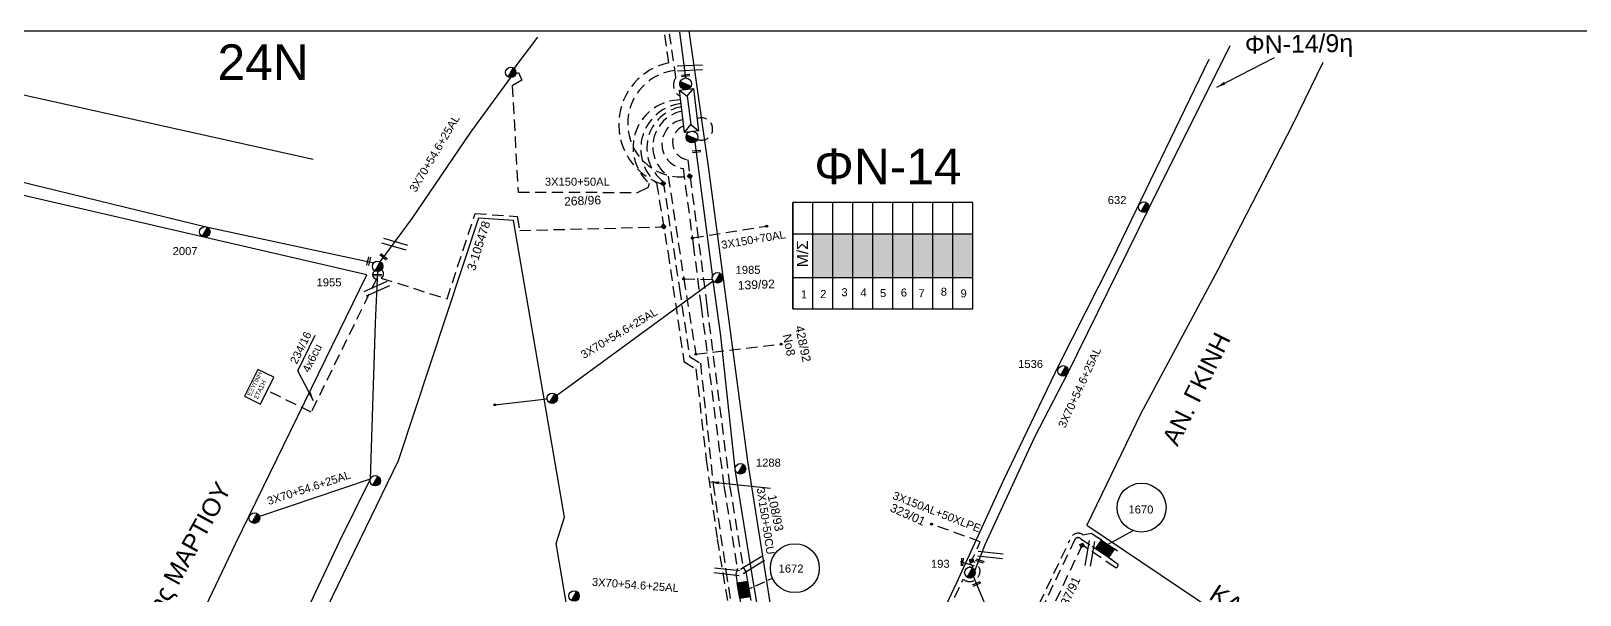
# Model space of a CAD drawing. Header units: millimetres. Extents: x 907 to 2022, y 699 to 1220.
# Drawn here: x 1501.6 to 1675.8, y 1145.3 to 1208.8 of the extents above; entities that cross this region are included whole.
import ezdxf
from ezdxf.enums import TextEntityAlignment as Align

# ---------------------------------------------------------------- set-up
doc = ezdxf.new("R2010")
doc.units = ezdxf.units.MM
doc.linetypes.add('DASHED', pattern=[19.05, 12.7, -6.35])
for name, color, linetype in [('Link Box 4 Διευθύνσεων', 7, 'Continuous'), ('Άγνωστα', 7, 'Continuous'), ('Ασφαλειοκιβώτια Χ.Τ 9 αναχωρήσεων', 7, 'Continuous'), ('Γυμνά εναέρια ΧΤ και ΦΟΠ (3Φ)   3x35+35+16CU', 7, 'Continuous'), ('Επιγραφές - Σχήματα', 7, 'Continuous'), ('Καλώδια ΧΤ   3x150+50AL', 7, 'DASHED'), ('Καλώδια ΧΤ   3x150+50CU', 7, 'DASHED'), ('Καλώδια ΧΤ   3x150AL+50XLPE', 7, 'DASHED'), ('Μηχανική τομή', 7, 'Continuous'), ('Στύλος ΦΜ', 7, 'Continuous'), ('Στύλος ΦΜ @ 1', 7, 'Continuous'), ('Συνδέσεις', 7, 'Continuous'), ('Συνεστραμμένα ΧΤ   3x70+54.6+25 AL', 7, 'SYN_LINE'), ('Τομή', 7, 'Continuous'), ('Υποσταθμός εναέριος 2 στύλων', 7, 'Continuous'), ('Υποσταθμός πόλεως', 7, 'Continuous'), ('Υπόβαθρο ΔΕΗ', 7, 'Continuous'), ('Υπόγεια καλώδια Δικτύου ΧΤ και Παρ. ΧΤ - 3X150+70 AL', 7, 'DASHED'), ('Υπόγεια καλώδια Παροχών ΧΤ   4x50AL', 7, 'DASHED'), ('Υπόγεια καλώδια Παροχών ΧΤ   4x6', 7, 'DASHED')]:
    doc.layers.add(name, color=color, linetype=linetype)
doc.styles.get("Standard").update_dxf_attribs({"font": 'arial.ttf'})
doc.linetypes.add('SYN_LINE', pattern='A,0.5,-0.0001,["/\\/\\/\\/",Standard,S=0.1,R=0,X=0,Y=-0.05],-0.25', length=0.7501)
doc.dimstyles.new('ISO-25', dxfattribs={"dimtxt": 2.5, "dimasz": 2.5, "dimexe": 1.25, "dimexo": 0.625, "dimtad": 1, "dimtxsty": 'Standard', "dimcen": 2.5, "dimadec": 0, "dimazin": 0, "dimtfac": 1, "dimtmove": 0, "dimatfit": 3, "dimfxl": 1, "dimarcsym": 0})

# ---------------------------------------------------------------- blocks, each defined once
blk = doc.blocks.new('ΥΠΑΡΧΩΝ ΤΣΙΜΕΝΤΕΝΙΟΣ ΣΤΥΛΟΣ')
at = {"layer": 'Στύλος ΦΜ'}
blk.add_hatch(color=256, dxfattribs=at).paths.add_polyline_path([(-1.29, -2.28, 0.574793), (2.62, 0, 0.268822), (1.3, 2.27)])
blk.add_line((-1.29, -2.28), (1.3, 2.27), dxfattribs=at)
blk.add_circle((0, 0), 2.62, dxfattribs=at)
at = {"layer": 'Στύλος ΦΜ', "flags": 4}
for tag, p in [('ΑΡΙΘΜΟΣ', (-4.68, 8.05)), ('ΤΥΠΟΣ', (-4.91, 3.03))]:
    blk.add_attdef(tag, p, '', height=4, dxfattribs=at)
blk = doc.blocks.new('ΜΗΧΑΝΙΚΗ ΤΟΜΗ')
at = {"layer": 'Μηχανική τομή', "ltscale": 40}
for p, q in [((-1.89, 0.78), (1.89, 0.78)), ((1.89, 0), (-1.89, 0))]:
    blk.add_line(p, q, dxfattribs=at)
blk = doc.blocks.new('ΤΟΜΗ')
at = {"layer": 'Τομή', "ltscale": 40}
for p, q in [((-5.68, 0), (5.68, 0)), ((5.68, -2.33), (-5.68, -2.33))]:
    blk.add_line(p, q, dxfattribs=at)
blk = doc.blocks.new('ΥΠΟΣΤΑΘΜΟΣ ΕΝΑΕΡΙΟΣ ΕΠΙ 2 ΣΤΥΛΩΝ')
at = {"layer": 'Υποσταθμός εναέριος 2 στύλων', "linetype": 'Continuous'}
for points in [[(-11.97, -2.11, 0.574793), (-8.45, -0.07, 0.268822), (-9.64, 1.98)], [(9.68, -2.15, 0.574793), (13.19, -0.1, 0.268822), (12.01, 1.95)]]:
    blk.add_hatch(color=256, dxfattribs=at).paths.add_polyline_path(points)
for p, q in [((-11.97, -2.11), (-9.64, 1.98)), ((9.68, -2.15), (12.01, 1.95))]:
    blk.add_line(p, q, dxfattribs=at)
for centre in [(-10.81, -0.07), (10.84, -0.1)]:
    blk.add_circle(centre, 2.36, dxfattribs=at)
at = {"layer": 'Υποσταθμός πόλεως', "linetype": 'Continuous', "ltscale": 40}
blk.add_lwpolyline([(-8.57, 2.82), (8.57, 2.82), (8.57, -2.82), (-8.57, -2.82)], close=True, dxfattribs=at)
for points in [[(-5.75, 0), (-8.57, 2.82)], [(-8.57, -2.82), (-5.75, 0)], [(-5.75, 0), (5.75, 0)], [(5.75, 0), (8.57, 2.82)], [(8.57, -2.82), (5.75, 0)]]:
    blk.add_lwpolyline(points, dxfattribs=at)
at = {"layer": 'Υποσταθμός εναέριος 2 στύλων', "ltscale": 40, "flags": 1}
for tag, p in [('ΜΕΤΑΣΧΗΜΑΤΙΣΜΟΣ', (14.09, 2.51)), ('ΙΣΧΥΣ', (14.07, -0.28)), ('ΑΡΙΘΜΟΣ', (14.19, -3))]:
    blk.add_attdef(tag, p, '', height=1.8, dxfattribs=at)
blk = doc.blocks.new('ΑΣΦΑΛΕΙΟΚΙΒΩΤΙΟ ΥΠΟΣΤΑΘΜΟΥ 9 ΑΝΑΧΩΡΗΣΕΩΝ')
at = {"layer": 'Ασφαλειοκιβώτια Χ.Τ 9 αναχωρήσεων', "ltscale": 40}
for p, q in [((-23.8, 40.36), (24.02, 40.36)), ((-9.72, 40.36), (-9.72, -40.64)), ((9.94, 40.36), (9.94, -40.64)), ((-23.8, 31.36), (24.02, 31.36)), ((-23.8, 22.36), (24.02, 22.36)), ((-23.8, 13.36), (24.02, 13.36)), ((-23.8, 4.36), (24.02, 4.36)), ((-23.8, -4.64), (24.02, -4.64)), ((-23.8, -13.64), (24.02, -13.64)), ((-23.8, -22.64), (24.02, -22.64)), ((-23.8, -31.64), (24.02, -31.64))]:
    blk.add_line(p, q, dxfattribs=at)
at = {"layer": 'Ασφαλειοκιβώτια Χ.Τ 9 αναχωρήσεων'}
blk.add_lwpolyline([(-23.8, -40.64), (24.02, -40.64), (24.02, 40.36), (-23.8, 40.36)], close=True, dxfattribs=at)
for s, p in [('1', (-19.06, 36.75)), ('2', (-18.9, 28.02)), ('3', (-18.08, 18.46)), ('4', (-18.2, 9.88)), ('5', (-18.46, 1.13)), ('6', (-18.21, -8.26)), ('7', (-18.52, -16.19)), ('8', (-17.85, -26.23)), ('9', (-18.61, -35.12))]:
    blk.add_text(s, height=3.6, rotation=270, dxfattribs=at).set_placement(p)
at = {"layer": 'Ασφαλειοκιβώτια Χ.Τ 9 αναχωρήσεων', "ltscale": 40}
for tag, height, p in [('ΟΝΟΜΑ', 5, (-0.16, 44.31)), ('ΚΕΙΜΕΝΟ 1', 2, (17.06, 35.59)), ('ΚΕΙΜΕΝΟ 2', 2, (17.06, 26.88)), ('ΚΕΙΜΕΝΟ 3', 2, (17.06, 17.69)), ('ΚΕΙΜΕΝΟ 4', 2, (17.06, 8.71)), ('ΚΕΙΜΕΝΟ 5', 2, (17.06, -0.13)), ('ΚΕΙΜΕΝΟ 6', 2, (17.06, -9.05)), ('ΚΕΙΜΕΝΟ 7', 2, (17.06, -18.13)), ('ΚΕΙΜΕΝΟ 8', 2, (17.06, -26.85)), ('ΣΧ', 2, (-0.1, -42.64)), ('ΚΕΙΜΕΝΟ 9', 2, (17.06, -35.99))]:
    blk.add_attdef(tag, text='', height=height, dxfattribs=at).set_placement(p, align=Align.MIDDLE_CENTER)
blk = doc.blocks.new('_ΣΥΝΔΕΣΗ')
at = {"layer": 'Συνδέσεις', "linetype": 'SYN_LINE', "ltscale": 40}
blk.add_hatch(color=256, dxfattribs=at).paths.add_polyline_path([(0.5, -0.01, 1), (-0.5, -0.01, 1)])
at = {"layer": 'Συνδέσεις'}
blk.add_circle((0, -0.01), 0.5, dxfattribs=at)
blk = doc.blocks.new('LINK BOX 4 ΑΝΑΧΩΡΗΣΕΩΝ')
at = {"layer": 'Link Box 4 Διευθύνσεων', "ltscale": 40}
blk.add_hatch(color=256, dxfattribs=at).paths.add_polyline_path([(-3.54, 0), (-3.54, -4.67), (3.54, -4.67), (3.54, 0)])
for p, q in [((-3.54, 0), (-5.33, 0)), ((5.33, 0), (3.54, 0)), ((-3.54, -4.67), (-5.33, -4.67)), ((5.33, -4.67), (3.54, -4.67))]:
    blk.add_line(p, q, dxfattribs=at)
blk.add_lwpolyline([(-3.54, -4.67), (-3.54, 0), (3.54, 0), (3.54, -4.67)], close=True, dxfattribs=at)
blk = doc.blocks.new('TSONTA XT1')
at = {"ltscale": 40}
h = blk.add_hatch(color=256, dxfattribs=at)
h.dxf.hatch_style = 1
h.paths.add_polyline_path([(595.96, 2487.66), (597.07, 2488.77), (595.96, 2489.87), (594.85, 2488.77)])
blk.add_lwpolyline([(594.85, 2488.77), (595.96, 2489.87), (597.07, 2488.77), (595.96, 2487.66)], close=True, dxfattribs=at)
blk = doc.blocks.new('τομή_')
at = {"layer": 'Επιγραφές - Σχήματα'}
for p, q in [((-1.29, -0.22), (0.13, 0.75)), ((-1.08, -0.46), (0.34, 0.51)), ((-0.66, 0.62), (-0.29, -0.37))]:
    blk.add_line(p, q, dxfattribs=at)

msp = doc.modelspace()

# ---------------------------------------------------------------- hatches: boundary and pattern name
at = {"layer": 'Ασφαλειοκιβώτια Χ.Τ 9 αναχωρήσεων'}
h = msp.add_hatch(color=151, dxfattribs=at)
h.dxf.hatch_style = 1
h.paths.add_polyline_path([(1589.5, 1181.052), (1591.75, 1181.052), (1591.75, 1185.965), (1589.5, 1185.965)])
h = msp.add_hatch(color=2, dxfattribs=at)
h.dxf.hatch_style = 1
h.paths.add_polyline_path([(1594, 1185.965), (1591.75, 1185.965), (1591.75, 1181.052), (1594, 1181.052)])
h = msp.add_hatch(color=62, dxfattribs=at)
h.dxf.hatch_style = 1
h.paths.add_polyline_path([(1596.25, 1185.965), (1594, 1185.965), (1594, 1181.052), (1596.25, 1181.052)])
h = msp.add_hatch(color=30, dxfattribs=at)
h.dxf.hatch_style = 1
h.paths.add_polyline_path([(1598.5, 1185.965), (1596.25, 1185.965), (1596.25, 1181.052), (1598.5, 1181.052)])
h = msp.add_hatch(color=6, dxfattribs=at)
h.dxf.hatch_style = 1
h.paths.add_polyline_path([(1598.5, 1181.052), (1600.75, 1181.052), (1600.75, 1185.965), (1598.5, 1185.965)])
h = msp.add_hatch(color=27, dxfattribs=at)
h.dxf.hatch_style = 1
h.paths.add_polyline_path([(1603, 1185.965), (1600.75, 1185.965), (1600.75, 1181.052), (1603, 1181.052)])
h = msp.add_hatch(color=133, dxfattribs=at)
h.dxf.hatch_style = 1
h.paths.add_polyline_path([(1603, 1181.052), (1605.25, 1181.052), (1605.25, 1185.965), (1603, 1185.965)])
h = msp.add_hatch(color=5, dxfattribs=at)
h.dxf.hatch_style = 1
h.paths.add_polyline_path([(1605.25, 1181.052), (1607.5, 1181.052), (1607.5, 1185.965), (1605.25, 1185.965)])

# ---------------------------------------------------------------- linework, layer by layer
at = {"layer": 'Άγνωστα', "color": 27, "linetype": 'DASHED', "ltscale": 0.1}
msp.add_line((1574.988, 1180.926), (1578.226, 1180.847), dxfattribs=at)
at = {"layer": 'Άγνωστα', "color": 133, "linetype": 'SYN_LINE', "ltscale": 10}
msp.add_lwpolyline([(1477.541, 1197.092), (1498.392, 1192.357), (1521.279, 1186.774), (1540.148, 1182.732)], dxfattribs=at)
at = {"layer": 'Άγνωστα', "color": 27, "linetype": 'DASHED', "ltscale": 0.1}
msp.add_lwpolyline([(1573.257, 1192.485), (1574.988, 1180.926), (1576.348, 1172.454), (1585.938, 1173.566)], dxfattribs=at)
msp.add_arc((1575.553, 1195.803), 4.035, 100.66656, 235.32164, dxfattribs=at)
at = {"layer": 'Άγνωστα', "color": 6, "linetype": 'DASHED', "ltscale": 0.1}
msp.add_arc((1575.307, 1196.073), 2.767, 98.01737, 261.94777, dxfattribs=at)
at = {"layer": 'Άγνωστα', "color": 62, "linetype": 'DASHED', "ltscale": 0.1}
msp.add_arc((1576.987, 1197.773), 1.258, 248.51796, 113.29079, dxfattribs=at)
at = {"layer": 'Γυμνά εναέρια ΧΤ και ΦΟΠ (3Φ)   3x35+35+16CU', "linetype": 'Continuous', "ltscale": 80}
msp.add_lwpolyline([(1527.415, 1166.834), (1528.901, 1169.837), (1527.107, 1170.726), (1525.62, 1167.722)], close=True, dxfattribs=at)
at = {"layer": 'Επιγραφές - Σχήματα'}
msp.add_lwpolyline([(918.43, 1208.801), (1901.6, 1208.801), (1901.6, 707.265), (918.43, 707.265)], close=True, dxfattribs=at)
at = {"layer": 'Επιγραφές - Σχήματα', "linetype": 'Continuous'}
for centre in [(1626.476, 1155.18), (1587.489, 1148.368)]:
    msp.add_circle(centre, 2.75, dxfattribs=at)
at = {"layer": 'Καλώδια ΧΤ   3x150+50AL', "color": 2, "ltscale": 0.1}
msp.add_lwpolyline([(1556.1, 1203.961), (1556.423, 1204.146), (1556.794, 1203.281), (1555.708, 1202.642), (1556.365, 1190.677), (1569.797, 1190.633), (1570.991, 1191.2), (1571.126, 1191.663)], dxfattribs=at)
at = {"layer": 'Καλώδια ΧΤ   3x150+50AL', "color": 6, "ltscale": 0.1}
msp.add_lwpolyline([(1574.92, 1193.333), (1576.061, 1184.768), (1576.948, 1177.81), (1579.512, 1157.58), (1581.021, 1148.315), (1581.021, 1148.315), (1581.021, 1148.315), (1580.84, 1147.707), (1580.933, 1147.152)], dxfattribs=at)
at = {"layer": 'Καλώδια ΧΤ   3x150+50AL', "color": 30, "ltscale": 0.1}
msp.add_lwpolyline([(1575.432, 1194.305), (1575.448, 1194.286), (1576.705, 1184.852), (1577.593, 1177.892), (1580.156, 1157.673), (1581.644, 1148.536), (1581.984, 1147.945), (1582.084, 1147.345)], dxfattribs=at)
at = {"layer": 'Καλώδια ΧΤ   3x150+50AL', "color": 2, "ltscale": 0.1}
msp.add_arc((1574.639, 1195.69), 5.345, 89.85311, 228.90378, dxfattribs=at)
at = {"layer": 'Καλώδια ΧΤ   3x150+50AL', "color": 30, "ltscale": 0.1}
msp.add_arc((1575.722, 1196.269), 1.985, 111.17541, 261.60622, dxfattribs=at)
at = {"layer": 'Καλώδια ΧΤ   3x150+50CU', "color": 133, "ltscale": 0.1}
msp.add_lwpolyline([(1571.933, 1191.671), (1573.226, 1183.847), (1575.012, 1171.628), (1576.35, 1170.796), (1577.531, 1160.546), (1578.756, 1151.624), (1580.363, 1141.987), (1582.153, 1141.292, 0.4012764), (1584.199, 1140.491), (1609.921, 1130.478), (1611.043, 1133.018)], format="xyb", dxfattribs=at)
at = {"layer": 'Καλώδια ΧΤ   3x150+50CU', "color": 5, "ltscale": 0.1}
msp.add_lwpolyline([(1572.682, 1191.878), (1574.511, 1179.819), (1575.659, 1172.162), (1576.865, 1171.415), (1578.302, 1157.781), (1579.733, 1148.102), (1580.624, 1142.422), (1582.544, 1141.677, 0.505247), (1584.186, 1141.039), (1609.042, 1131.387), (1609.977, 1133.492)], format="xyb", dxfattribs=at)
at = {"layer": 'Καλώδια ΧΤ   3x150+50CU', "color": 133, "ltscale": 0.1}
msp.add_arc((1575.29, 1195.545), 5.126, 96.60192, 229.09431, dxfattribs=at)
at = {"layer": 'Καλώδια ΧΤ   3x150+50CU', "color": 5, "ltscale": 0.1}
msp.add_arc((1575.57, 1195.618), 4.725, 100.0514, 232.32641, dxfattribs=at)
at = {"layer": 'Καλώδια ΧΤ   3x150AL+50XLPE', "color": 5, "linetype": 'DASHED', "ltscale": 0.1}
msp.add_lwpolyline([(1572.437, 1191.608, -0.7606059), (1573.317, 1205.219), (1572.871, 1208.425)], format="xyb", dxfattribs=at)
at = {"layer": 'Καλώδια ΧΤ   3x150AL+50XLPE', "color": 151, "linetype": 'DASHED', "ltscale": 0.1}
msp.add_lwpolyline([(1574.601, 1201.464, -0.4687806), (1574.123, 1203.548), (1573.39, 1208.497)], format="xyb", dxfattribs=at)
at = {"layer": 'Καλώδια ΧΤ   3x150AL+50XLPE', "color": 30, "linetype": 'DASHED', "ltscale": 0.1}
msp.add_lwpolyline([(1575.433, 1192.432, -0.9986151), (1573.966, 1204.36, -0.9986151)], format="xyb", dxfattribs=at)
at = {"layer": 'Καλώδια ΧΤ   3x150AL+50XLPE', "color": 133, "linetype": 'DASHED', "ltscale": 0.1}
for points in [[(1541.018, 1181.94, -0.5142281), (1540.975, 1181.006), (1548.375, 1178.655), (1551.556, 1188.277), (1556.278, 1187.924), (1556.548, 1186.354), (1572.743, 1186.768)], [(1532.19, 1073.452), (1534.016, 1077.39), (1504.213, 1091.208), (1508.278, 1097.806, -0.5441415), (1509.534, 1105.253), (1512.017, 1111.105, -0.1142396), (1514.574, 1112.129), (1522.358, 1129.923, -0.4636953), (1527.372, 1127.447), (1559.686, 1110.8), (1567.365, 1116.251), (1599.947, 1128.03), (1600.302, 1131.35), (1605.462, 1129.298), (1608.924, 1137.346, -0.6362774), (1613.332, 1140.891), (1618.423, 1151.559, -0.538057), (1619.887, 1152.129), (1620.838, 1152.288), (1621.587, 1151.777)]]:
    msp.add_lwpolyline(points, format="xyb", dxfattribs=at)
at = {"layer": 'Καλώδια ΧΤ   3x150AL+50XLPE', "color": 62, "ltscale": 0.1}
msp.add_lwpolyline([(1607.463, 1148.394, 0.5666162), (1607.181, 1148.802), (1608.339, 1151.327), (1602.871, 1153.324)], format="xyb", dxfattribs=at)
at = {"layer": 'Καλώδια ΧΤ   3x150AL+50XLPE', "color": 27, "linetype": 'DASHED', "ltscale": 0.1}
msp.add_lwpolyline([(1532.614, 1073.255), (1534.651, 1077.647), (1504.936, 1091.428), (1508.932, 1097.914, -0.5942881), (1509.913, 1104.867), (1512.42, 1110.774, -0.1200942), (1514.919, 1111.67), (1522.746, 1129.561, -0.4607177), (1526.931, 1127.112), (1559.727, 1110.216), (1567.599, 1115.804), (1600.411, 1127.666), (1600.727, 1130.643), (1605.729, 1128.654), (1609.453, 1137.31, -0.7299713), (1613.544, 1140.175), (1618.905, 1151.407, -0.5734322), (1619.598, 1151.721), (1620.929, 1150.813)], format="xyb", dxfattribs=at)
at = {"layer": 'Καλώδια ΧΤ   3x150AL+50XLPE', "color": 233, "linetype": 'DASHED', "ltscale": 0.1, "true_color": 0xd2798f}
msp.add_lwpolyline([(1622.944, 1149.437), (1623.732, 1148.899, -0.8354259), (1623.497, 1148.439), (1619.807, 1150.976), (1614.24, 1139.311)], format="xyb", dxfattribs=at)
at = {"layer": 'Καλώδια ΧΤ   3x150AL+50XLPE', "color": 62, "linetype": 'DASHED', "ltscale": 0.1}
msp.add_lwpolyline([(1531.744, 1073.659), (1533.367, 1077.143), (1533.367, 1077.143), (1503.523, 1091.042), (1507.645, 1097.731, -0.5044649), (1509.15, 1105.627), (1511.612, 1111.43, -0.109184), (1514.224, 1112.575), (1521.991, 1130.331, -0.4565299), (1527.792, 1127.793), (1559.644, 1111.384), (1567.131, 1116.698), (1599.483, 1128.394), (1599.835, 1131.68), (1600.824, 1134.401, 0.8082848), (1601.416, 1136.44), (1606.41, 1147.131, 1.1635346), (1607.603, 1149.09)], format="xyb", dxfattribs=at)
at = {"layer": 'Καλώδια ΧΤ   3x150AL+50XLPE', "linetype": 'DASHED', "ltscale": 0.1}
msp.add_arc((1607.17, 1147.883), 0.589, 213.76684, 102.41414, dxfattribs=at)
at = {"layer": 'Συνεστραμμένα ΧΤ   3x70+54.6+25 AL', "color": 2, "ltscale": 10}
for points in [[(1555.925, 1204.585), (1558.592, 1208.119)], [(1540.861, 1182.831), (1544.459, 1187.697), (1551.067, 1197.404), (1555.539, 1203.551)]]:
    msp.add_lwpolyline(points, dxfattribs=at)
at = {"layer": 'Συνεστραμμένα ΧΤ   3x70+54.6+25 AL', "color": 2, "linetype": 'SYN_LINE', "ltscale": 8}
msp.add_lwpolyline([(1575.217, 1203.51), (1574.566, 1208.661)], dxfattribs=at)
at = {"layer": 'Συνεστραμμένα ΧΤ   3x70+54.6+25 AL', "color": 5, "ltscale": 10}
for points in [[(1607.732, 1148.057), (1608.875, 1151.021), (1614.456, 1163.136), (1618.174, 1170.293), (1627.224, 1188.67), (1636.449, 1207.174)], [(1540.568, 1181.732), (1540.306, 1175.962), (1539.747, 1158.393), (1539.747, 1158.393), (1536.269, 1151.4), (1524.89, 1127.187)], [(1539.747, 1158.393), (1527.28, 1154.182)]]:
    msp.add_lwpolyline(points, dxfattribs=at)
at = {"layer": 'Συνεστραμμένα ΧΤ   3x70+54.6+25 AL', "color": 62, "ltscale": 10}
for points in [[(1578.265, 1181.106), (1576.271, 1196.302)], [(1580.786, 1159.548), (1579.165, 1174.487), (1578.308, 1180.687)], [(1583.563, 1142.549), (1582.755, 1147.155), (1580.793, 1159.455)]]:
    msp.add_lwpolyline(points, dxfattribs=at)
at = {"layer": 'Συνεστραμμένα ΧΤ   3x70+54.6+25 AL', "color": 27, "ltscale": 10}
for points in [[(1560.695, 1167.802), (1578.308, 1180.687)], [(1553.759, 1166.744), (1559.617, 1167.413)]]:
    msp.add_lwpolyline(points, dxfattribs=at)
at = {"layer": 'Συνεστραμμένα ΧΤ   3x70+54.6+25 AL', "color": 30, "ltscale": 15}
msp.add_lwpolyline([(1611.27, 1138.585), (1607.566, 1147.447)], dxfattribs=at)
at = {"layer": 'Υπόβαθρο ΔΕΗ', "ltscale": 0.1}
for points in [[(1575.574, 1208.801), (1576.148, 1204.633), (1577.792, 1193.304), (1582.149, 1160.403), (1584.996, 1142.382), (1600.724, 1136.14), (1605.692, 1146.753), (1610.953, 1158.227), (1617.207, 1171.281), (1623.163, 1183.039), (1634.067, 1205.611), (1634.067, 1205.611)], [(1484.395, 1205.479), (1487.902, 1204.457), (1533.338, 1194.381)], [(1646.855, 1205.27), (1643.458, 1198.245), (1635.021, 1181.85), (1626.399, 1165.772), (1620.333, 1153.214), (1634.873, 1143.419), (1670.053, 1118.858), (1681.534, 1110.842), (1693.559, 1123.56), (1717.372, 1147.551), (1723.676, 1153.741), (1732.658, 1171.482), (1735.507, 1177.36), (1735.674, 1188.573), (1702.747, 1199.223), (1679.294, 1206.348)], [(1477.531, 1195.671), (1467.213, 1166.683), (1467.213, 1166.683), (1462.072, 1152.172), (1456.315, 1135.379), (1453.352, 1126.755), (1471.083, 1118.392), (1496.857, 1107.284), (1496.857, 1107.284), (1504.994, 1110.835), (1514.976, 1130.925), (1524.571, 1151.1), (1539.373, 1181.363), (1477.531, 1195.671), (1477.531, 1195.671)], [(1528.074, 1129.9), (1559.479, 1113.719), (1566.195, 1118.486), (1560.664, 1151.142), (1561.599, 1154.102), (1555.85, 1187.464), (1551.908, 1187.749), (1542.883, 1160.448), (1528.074, 1129.9), (1528.074, 1129.9)], [(1531.596, 1170.551), (1533.56, 1174.565)], [(1625.558, 1152.588), (1622.687, 1151.025)], [(1606.591, 1148.966), (1607.662, 1148.629)], [(1582.305, 1146.031), (1582.717, 1146.217)], [(1583.056, 1146.37), (1584.094, 1146.837)], [(1584.46, 1147.003), (1584.982, 1147.238)]]:
    msp.add_lwpolyline(points, dxfattribs=at)
at = {"layer": 'Υπόγεια καλώδια Δικτύου ΧΤ και Παρ. ΧΤ - 3X150+70 AL', "color": 6, "ltscale": 0.1}
msp.add_lwpolyline([(1575.962, 1185.512), (1584.322, 1186.852)], dxfattribs=at)
at = {"layer": 'Υπόγεια καλώδια Παροχών ΧΤ   4x6', "linetype": 'DASHED', "ltscale": 0.1}
msp.add_lwpolyline([(1540.278, 1181.808, 0.7584261), (1540.434, 1180.906), (1533.105, 1165.917), (1528.158, 1168.336)], format="xyb", dxfattribs=at)

# ---------------------------------------------------------------- block references
at = {"layer": 'Link Box 4 Διευθύνσεων', "xscale": 0.2499999999999998, "yscale": 0.2499999999999998, "zscale": 0.2499999999999998}
for p, rotation in [((1622.687, 1151.025), 325.675053162807), ((1581.154, 1145.838), 99.54337165846621)]:
    msp.add_blockref('LINK BOX 4 ΑΝΑΧΩΡΗΣΕΩΝ', p, dxfattribs=dict(at, rotation=rotation))
at = {"layer": 'Ασφαλειοκιβώτια Χ.Τ 9 αναχωρήσεων', "xscale": 0.25, "yscale": 0.25, "zscale": 0.25, "rotation": 90}
msp.add_blockref('ΑΣΦΑΛΕΙΟΚΙΒΩΤΙΟ ΥΠΟΣΤΑΘΜΟΥ 9 ΑΝΑΧΩΡΗΣΕΩΝ', (1597.341, 1183.481), dxfattribs=at)
at = {"layer": 'Επιγραφές - Σχήματα', "xscale": 0.5, "yscale": 0.5, "zscale": 0.5, "rotation": 52.19629567819909}
msp.add_blockref('τομή_', (1606.536, 1149.194), dxfattribs=at)
at = {"layer": 'Μηχανική τομή'}
for p, xscale, yscale, zscale, rotation in [((1575.203, 1203.889), 0.2499999999999995, 0.2499999999999995, 0.2499999999999995, 185.7895894696305), ((1576.428, 1195.348), 0.2499999999999995, 0.2499999999999995, 0.2499999999999995, 185.7895894696305), ((1539.453, 1182.925), 0.2499999999999997, 0.2499999999999997, 0.2499999999999997, 256.0802597746054), ((1541.301, 1183.465), 0.2499999999999995, 0.2499999999999995, 0.2499999999999995, 141.418994561772), ((1540.555, 1181.437), 0.2499999999999996, 0.2499999999999996, 0.2499999999999996, 178.1464364595116), ((1608.329, 1149.273), 0.2499999999999995, 0.2499999999999995, 0.2499999999999995, 160.7950022050068), ((1607.884, 1146.686), 0.2499999999999996, 0.2499999999999996, 0.2499999999999996, 204.3052863736032)]:
    msp.add_blockref('ΜΗΧΑΝΙΚΗ ΤΟΜΗ', p, dxfattribs=dict(at, xscale=xscale, yscale=yscale, zscale=zscale, rotation=rotation))
at = {"layer": 'Στύλος ΦΜ @ 1', "ltscale": 40, "xscale": 0.2249999999999091, "yscale": 0.2249999999999091, "zscale": 0.2249999999999091}
for p in [(1555.539, 1204.14), (1560.202, 1167.48), (1540.304, 1158.201), (1526.72, 1153.999), (1562.659, 1145.237)]:
    msp.add_blockref('ΥΠΑΡΧΩΝ ΤΣΙΜΕΝΤΕΝΙΟΣ ΣΤΥΛΟΣ', p, dxfattribs=at)
at = {"layer": 'Στύλος ΦΜ @ 1', "ltscale": 40}
ref = msp.add_blockref('ΥΠΑΡΧΩΝ ΤΣΙΜΕΝΤΕΝΙΟΣ ΣΤΥΛΟΣ', (1626.728, 1188.987), dxfattribs=dict(at, xscale=0.2249999999999091, yscale=0.2249999999999091, zscale=0.2249999999999091))
ref.add_attrib('ΤΥΠΟΣ', '632', (1622.674, 1189.329), dxfattribs={"layer": 'Στύλος ΦΜ', "height": 0.9, "flags": 4})
ref = msp.add_blockref('ΥΠΑΡΧΩΝ ΤΣΙΜΕΝΤΕΝΙΟΣ ΣΤΥΛΟΣ', (1521.14, 1186.202), dxfattribs=dict(at, xscale=0.2249999999999091, yscale=0.2249999999999091, zscale=0.2249999999999091))
ref.add_attrib('ΤΥΠΟΣ', '2007', (1517.524, 1183.588), dxfattribs={"layer": 'Στύλος ΦΜ', "height": 0.9, "flags": 4})
ref = msp.add_blockref('ΥΠΑΡΧΩΝ ΤΣΙΜΕΝΤΕΝΙΟΣ ΣΤΥΛΟΣ', (1540.568, 1182.32), dxfattribs=dict(at, xscale=0.2249999999999091, yscale=0.2249999999999091, zscale=0.2249999999999091))
ref.add_attrib('ΤΥΠΟΣ', '1955', (1533.71, 1180.071), dxfattribs={"layer": 'Στύλος ΦΜ', "height": 0.9, "flags": 4})
ref = msp.add_blockref('ΥΠΑΡΧΩΝ ΤΣΙΜΕΝΤΕΝΙΟΣ ΣΤΥΛΟΣ', (1578.784, 1181.035), dxfattribs=dict(at, xscale=0.2249999999999091, yscale=0.2249999999999091, zscale=0.2249999999999091))
ref.add_attrib('ΤΥΠΟΣ', '1985', (1580.828, 1181.48), dxfattribs={"layer": 'Στύλος ΦΜ', "height": 0.9, "flags": 4})
ref = msp.add_blockref('ΥΠΑΡΧΩΝ ΤΣΙΜΕΝΤΕΝΙΟΣ ΣΤΥΛΟΣ', (1617.652, 1170.564), dxfattribs=dict(at, xscale=0.2249999999999091, yscale=0.2249999999999091, zscale=0.2249999999999091))
ref.add_attrib('ΤΥΠΟΣ', '1536', (1612.599, 1170.892), dxfattribs={"layer": 'Στύλος ΦΜ', "height": 0.9, "flags": 4})
ref = msp.add_blockref('ΥΠΑΡΧΩΝ ΤΣΙΜΕΝΤΕΝΙΟΣ ΣΤΥΛΟΣ', (1581.375, 1159.548), dxfattribs=dict(at, xscale=0.2249999999999091, yscale=0.2249999999999091, zscale=0.2249999999999091))
ref.add_attrib('ΤΥΠΟΣ', '1288', (1583.112, 1159.79), dxfattribs={"layer": 'Στύλος ΦΜ', "height": 0.9, "flags": 4})
ref = msp.add_blockref('ΥΠΑΡΧΩΝ ΤΣΙΜΕΝΤΕΝΙΟΣ ΣΤΥΛΟΣ', (1607.17, 1147.883), dxfattribs=dict(at, xscale=0.2249999999999091, yscale=0.2249999999999091, zscale=0.2249999999999091))
ref.add_attrib('ΤΥΠΟΣ', '193', (1602.796, 1148.411), dxfattribs={"layer": 'Στύλος ΦΜ', "height": 0.9, "flags": 4})
at = {"layer": 'Συνδέσεις', "xscale": 0.237417181820009, "yscale": 0.237417181820009, "zscale": 0.237417181820009}
for p, rotation in [((1520.793, 586.288), 8.565871005830203), ((1523.789, 587.112), 8.565871005830207), ((1475.293, 587.073), 4.237645461060614), ((1257.723, 663.007), 336.8899991309926), ((1225.934, 676.273), 334.5793061049752)]:
    msp.add_blockref('TSONTA XT1', p, dxfattribs=dict(at, rotation=rotation))
at = {"layer": 'Συνδέσεις', "xscale": 0.2249999999999091, "yscale": 0.2249999999999091, "zscale": 0.2249999999999091}
for p in [(1584.322, 1186.854), (1575.962, 1185.512), (1574.988, 1180.928), (1576.348, 1172.457), (1585.938, 1173.569), (1553.76, 1166.747), (1602.871, 1153.327)]:
    msp.add_blockref('_ΣΥΝΔΕΣΗ', p, dxfattribs=at)
at = {"layer": 'Τομή'}
for p, xscale, yscale, zscale, rotation in [((1575.7, 1204.35), 0.2499999999999998, 0.2499999999999998, 0.2499999999999998, 182.7960943344495), ((1542.424, 1184.543), 0.2499999999999998, 0.2499999999999998, 0.2499999999999998, 164.2603527943916), ((1540.355, 1180.087), 0.2499999999999998, 0.2499999999999998, 0.2499999999999998, 24.13827228755876), ((1620.369, 1150.08), 0.2499999999999999, 0.2499999999999999, 0.2499999999999999, 79.95811556023483), ((1582.876, 1148.489), 0.2499999999999999, 0.2499999999999999, 0.2499999999999999, 211.4325929984751), ((1609.443, 1149.558), 0.2499999999999998, 0.2499999999999998, 0.2499999999999998, 173.6730238858666), ((1579.8, 1147.672), 0.2499999999999998, 0.2499999999999998, 0.2499999999999998, 173.6730238858666)]:
    msp.add_blockref('ΤΟΜΗ', p, dxfattribs=dict(at, xscale=xscale, yscale=yscale, zscale=zscale, rotation=rotation))
at = {"layer": 'Υποσταθμός εναέριος 2 στύλων', "xscale": 0.27896484375, "yscale": 0.27896484375, "zscale": 0.27896484375, "rotation": 276.8948575941096}
msp.add_blockref('ΥΠΟΣΤΑΘΜΟΣ ΕΝΑΕΡΙΟΣ ΕΠΙ 2 ΣΤΥΛΩΝ', (1575.586, 1199.863), dxfattribs=at)

# ---------------------------------------------------------------- texts
at = {"layer": 'Επιγραφές - Σχήματα', "linetype": 'DASHED', "insert": (1522.57, 1207.296), "char_height": 4, "width": 11.20522, "attachment_point": 1}
msp.add_mtext('24N', dxfattribs=at)
at = {"layer": 'Επιγραφές - Σχήματα', "linetype": 'Continuous', "char_height": 2, "width": 23.56556, "attachment_point": 1}
for s, insert, rotation in [('ΦΝ-14/9η', (1638.076, 1208.253), 1.02002), ('ΑΝ. ΓΚΙΝΗ', (1628.714, 1162.859), 63.68733), ('25ης ΜΑΡΤΙΟΥ', (1513.125, 1141.313), 61.28229), ('ΚΑΤΣΟΥΛΙΕΡΗ', (1635.018, 1146.659), 327.07783)]:
    msp.add_mtext(s, dxfattribs=dict(at, insert=insert, rotation=rotation))
at = {"layer": 'Επιγραφές - Σχήματα', "attachment_point": 1}
for s, insert, char_height in [('ΦΝ-14', (1589.667, 1195.566), 4), ('1670', (1625.005, 1155.419), 0.9), ('1672', (1585.668, 1148.776), 0.9)]:
    msp.add_mtext_dynamic_manual_height_columns(s, width=10.09091, gutter_width=12.5, heights=[0], dxfattribs=dict(at, insert=insert, char_height=char_height))
at = {"layer": 'Επιγραφές - Σχήματα', "char_height": 0.9, "attachment_point": 1}
for s, insert, rotation in [('{\\H1.0833x;268/96}', (1561.515, 1190.112), 2.37684), ('{\\H1.0833x;3-105478}', (1550.586, 1182.039), 72.382), ('{\\H1.0833x;139/92}', (1581.054, 1180.672), 2.37684), ('{\\H1.0833x;No8}', (1587.057, 1174.803), 282.00204), ('{\\H1.0833x;428/92}', (1588.462, 1175.745), 282.00204), ('{\\H1.0833x;108/93}', (1585.374, 1156.721), 282.00204), ('{\\H1.0833x;323/01}', (1598.498, 1155.706), 335.78553), ('{\\H1.0833x;237/91}', (1616.99, 1143.752), 64.9635)]:
    msp.add_mtext_dynamic_manual_height_columns(s, width=10.09091, gutter_width=12.5, heights=[0], dxfattribs=dict(at, insert=insert, rotation=rotation))
at = {"layer": 'Επιγραφές - Σχήματα', "color": 7, "linetype": 'Continuous', "insert": (1587.722, 1182.233), "char_height": 1.25, "width": 5.6619, "attachment_point": 1, "rotation": 90}
msp.add_mtext('Μ/Σ', dxfattribs=at)
at = {"layer": 'Επιγραφές - Σχήματα', "linetype": 'ByBlock', "insert": (1525.876, 1167.906), "char_height": 0.9, "width": 4.91264, "attachment_point": 1, "rotation": 64.10176}
msp.add_mtext('{\\H0.55556x;ΕΞΥΠΝΗ}\\P{\\H0.55556x;ΣΤΑΣΗ}', dxfattribs=at)
at = {"layer": 'Καλώδια ΧΤ   3x150+50AL', "color": 7, "insert": (1559.376, 1192.295), "char_height": 0.9, "width": 84.18588, "attachment_point": 1}
msp.add_mtext('3X150+50AL', dxfattribs=at)
at = {"layer": 'Καλώδια ΧΤ   3x150+50CU', "color": 7, "insert": (1584.084, 1157.486), "char_height": 0.9, "width": 84.18588, "attachment_point": 1, "rotation": 278.58351}
msp.add_mtext('3X150+50CU', dxfattribs=at)
at = {"layer": 'Καλώδια ΧΤ   3x150AL+50XLPE', "color": 7, "insert": (1603.456, 1154.692), "char_height": 0.9, "width": 13.92422, "attachment_point": 5, "rotation": 338.6368}
msp.add_mtext('3X150AL+50XLPE', dxfattribs=at)
at = {"layer": 'Συνεστραμμένα ΧΤ   3x70+54.6+25 AL', "color": 7, "char_height": 0.9, "width": 84.18588, "attachment_point": 1}
for insert, rotation in [((1544.089, 1191.043), 59.39549), ((1563.29, 1172.673), 30.9457), ((1617.054, 1164.433), 65.26348), ((1528.051, 1156.312), 18.06937), ((1564.708, 1147.292), 355.78051)]:
    msp.add_mtext('3X70+54.6+25AL', dxfattribs=dict(at, insert=insert, rotation=rotation))
at = {"layer": 'Υπόγεια καλώδια Δικτύου ΧΤ και Παρ. ΧΤ - 3X150+70 AL', "color": 7, "insert": (1579.152, 1185.167), "char_height": 0.9, "width": 84.18588, "attachment_point": 1, "rotation": 9.61429}
msp.add_mtext('3X150+70AL', dxfattribs=at)
at = {"layer": 'Υπόγεια καλώδια Παροχών ΧΤ   4x50AL', "color": 7, "ltscale": 0.2, "char_height": 0.9, "attachment_point": 1, "rotation": 63.93596}
for s, insert in [('234/16', (1530.673, 1171.637)), ('4x6cu', (1532.055, 1170.687))]:
    msp.add_mtext_dynamic_manual_height_columns(s, width=1.8, gutter_width=12.5, heights=[0.118], dxfattribs=dict(at, insert=insert))

# ---------------------------------------------------------------- leaders
at = {"layer": 'Επιγραφές - Σχήματα', "ltscale": 40}
for points in [[(1634.923, 1202.464), (1641.413, 1205.809)], [(1533.378, 1167.209), (1531.596, 1170.551)], [(1577.941, 1158.062), (1584.741, 1157.373)]]:
    msp.add_leader(points, dimstyle='ISO-25', override={"dimasz": 1, "dimtad": 0}, dxfattribs=at)

doc.saveas('drawing.dxf')
